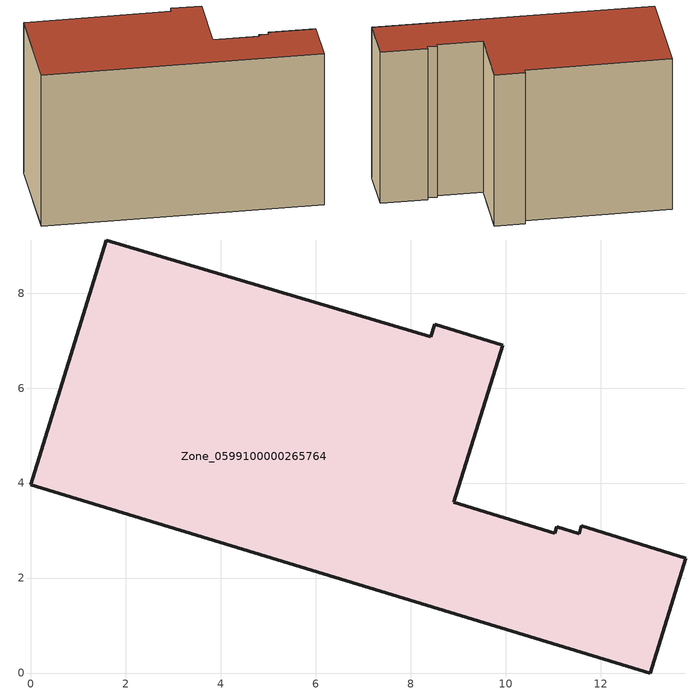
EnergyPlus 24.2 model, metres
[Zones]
Zone_0599100000265764
 floor ground (C_G): 8.91,3.6 11.03,2.94 11.07,3.08 11.55,2.94 11.6,3.1 13.79,2.42 13.05,0 0,3.96 1.59,9.12 8.42,7.08 8.51,7.35 9.94,6.9 z0
 wall outside (C_F): 8.42,7.08 1.59,9.12 0,3.96 13.05,0 13.79,2.42 11.6,3.1 11.55,2.94 11.07,3.08 11.03,2.94 8.91,3.6 9.94,6.9 8.51,7.35 8.42,7.08 z0:8.12
 roof outside (C_R): 11.55,2.94 11.07,3.08 11.03,2.94 8.91,3.6 9.94,6.9 8.51,7.35 8.42,7.08 1.59,9.12 0,3.96 13.05,0 13.79,2.42 11.6,3.1 z8.12
[BUILDING]
Pand.0599100000265764: North Axis=0; Terrain=City; Loads Convergence Tolerance Value=0.04; Temperature Convergence Tolerance Value=0.4; Solar Distribution=FullExterior; Maximum Number of Warmup Days=25; Minimum Number of Warmup Days=1
[Site:Location]
Rotterdam.The.Hague.AP_ZH_NLD Design_Conditions: Latitude=51.96; Longitude=4.45; Time Zone=1; Elevation=-4.5
[SITE:GROUNDTEMPERATURE:BUILDINGSURFACE]
18, 18, 18, 18, 18, 18, 18, 18, 18, 18, 18, 18
[MATERIAL] Thermal Absorptance=0.9; Solar Absorptance=0.7; Visible Absorptance=0.7
Name | Roughness | Thickness | Conductivity | Density | Specific Heat
G.TI.1975-1991 | MediumSmooth | 0.15 | 0.288461 | 540 | 1210
F.TI.1975-1991 | Rough | 0.3 | 0.230769 | 1920 | 840
R.TI.1975-1991 | MediumRough | 0.2 | 0.153846 | 1500 | 1000
[CONSTRUCTION]
C_G: G.TI.1975-1991
C_F: F.TI.1975-1991
C_R: R.TI.1975-1991
[ZONE]
Zone_0599100000265764: Type=1; Multiplier=1; Ceiling Height=Autocalculate; Volume=Autocalculate; Floor Area=autocalculate; Part of Total Floor Area=Yes
[ZONEINFILTRATION:DESIGNFLOWRATE]
Infil_Zone_0599100000265764: Zone or ZoneList or Space or SpaceList=Zone_0599100000265764; Schedule=AlwaysOn; Design Flow Rate Calculation Method=Flow/Area; Flow Rate per Floor Area=0.003; Constant Term Coefficient=1; Temperature Term Coefficient=0; Velocity Term Coefficient=0; Velocity Squared Term Coefficient=0
[HVACTEMPLATE:ZONE:IDEALLOADSAIRSYSTEM]
Zone_0599100000265764: Maximum Heating Supply Air Temperature=50; Minimum Cooling Supply Air Temperature=13; Maximum Heating Supply Air Humidity Ratio=0.0156; Minimum Cooling Supply Air Humidity Ratio=0.0077; Heating Limit=NoLimit; Cooling Limit=NoLimit; Dehumidification Control Type=ConstantSensibleHeatRatio; Cooling Sensible Heat Ratio=0.7; Dehumidification Setpoint=60; Humidification Control Type=None; Humidification Setpoint=30; Outdoor Air Method=None; Outdoor Air Flow Rate per Person=0.00944; Outdoor Air Flow Rate per Zone Floor Area=0; Outdoor Air Flow Rate per Zone=0; Demand Controlled Ventilation Type=None; Outdoor Air Economizer Type=NoEconomizer; Heat Recovery Type=None; Sensible Heat Recovery Effectiveness=0.7; Latent Heat Recovery Effectiveness=0.65
[ZONECONTROL:THERMOSTAT]
ThermostatControl_Zone_0599100000265764: Zone or ZoneList=Zone_0599100000265764; Control Type Schedule=DualSetpointControlType; Control 1=Thermostat_Zone_0599100000265764; Temperature Difference Between Cutout And Setpoint=0
[THERMOSTATSETPOINT:DUALSETPOINT]
Thermostat_Zone_0599100000265764: Heating Setpoint Temperature Schedule=HeatingSetpoint_Zone_0599100000265764; Cooling Setpoint Temperature Schedule=CoolingSetpoint_Zone_0599100000265764
[SCHEDULE:COMPACT]
HeatingSetpoint_Zone_0599100000265764: Through: 12/31, For: AllDays, Until: 24:00, 21
CoolingSetpoint_Zone_0599100000265764: Through: 12/31, For: AllDays, Until: 24:00, 24
DualSetpointControlType: Through: 12/31, For: AllDays, Until: 24:00, 4
AlwaysOn: Through: 12/31, For: AllDays, Until: 24:00, 1
